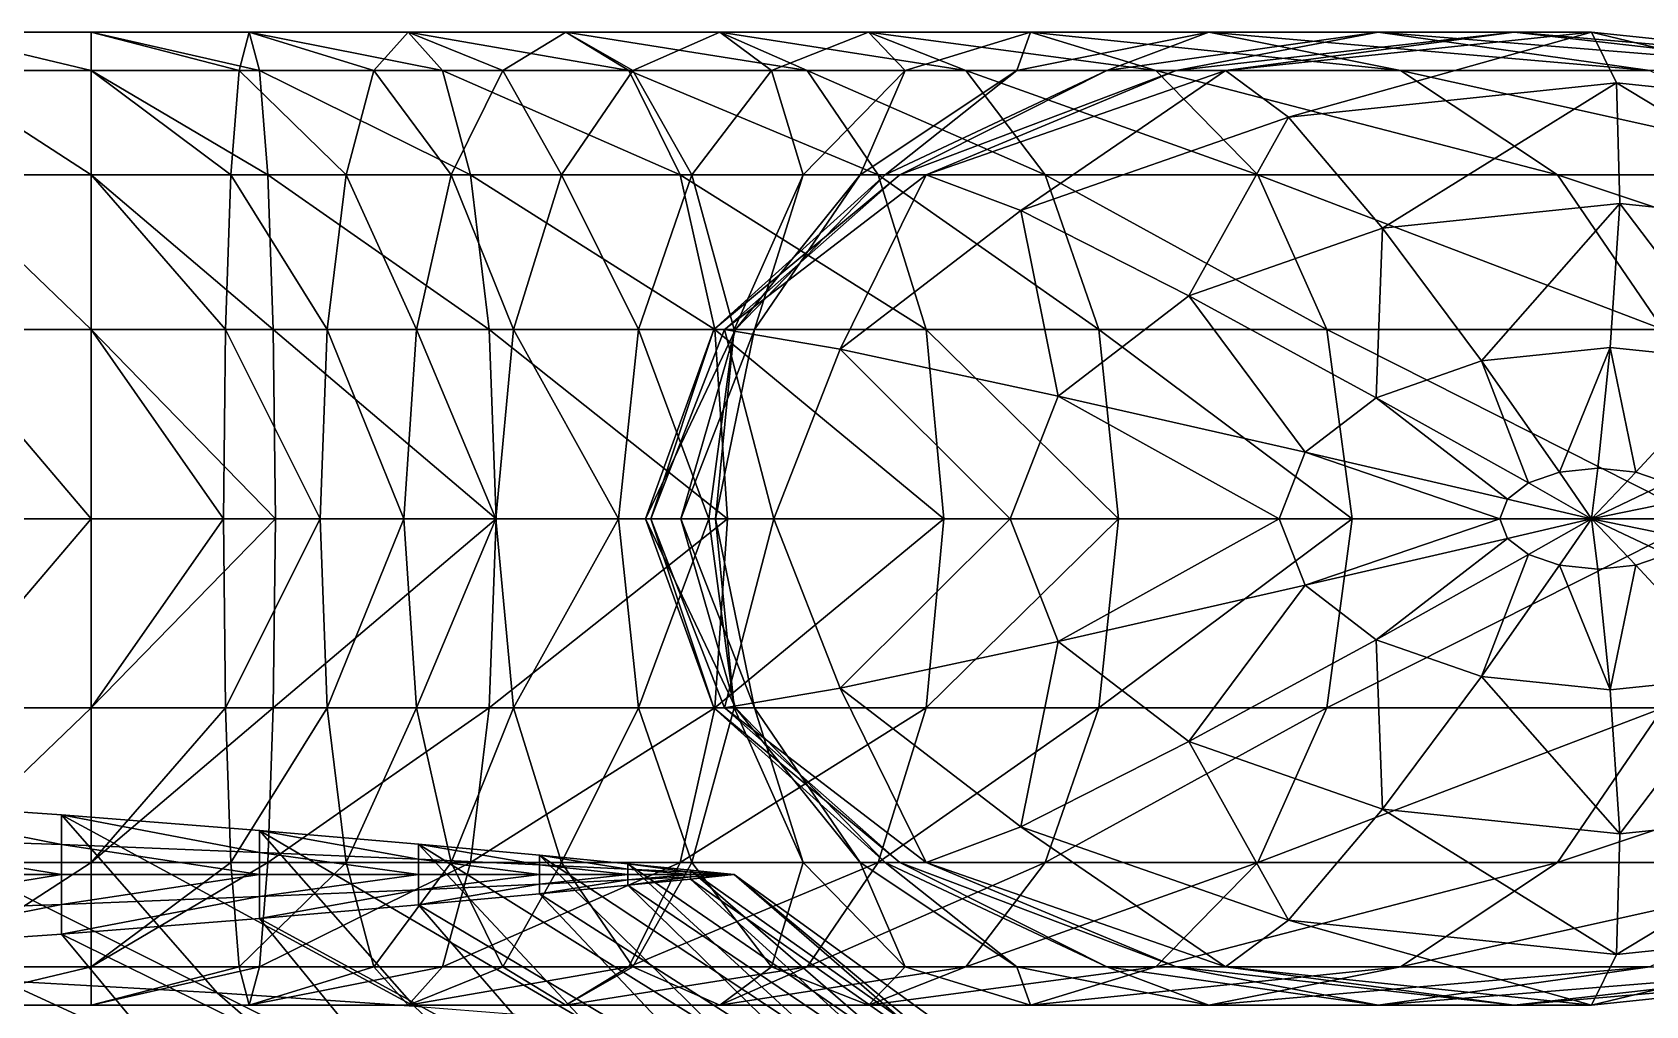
# Model space of a CAD drawing. Extents: x 0 to 32.6, y -11.9 to 11.9.
# Drawn here: x 28.235 to 31.055, y -4.251 to -2.55 of the extents above; entities that cross this region are included whole.
import ezdxf

# ---------------------------------------------------------------- set-up
doc = ezdxf.new("R2010")
doc.units = 0

msp = doc.modelspace()

# ---------------------------------------------------------------- linework, layer by layer
for points in [[(28.0564, -2.6168, -1.9864), (28.0564, -2.55, -1.5), (28.338, -2.6168, -1.9864)], [(28.338, -2.6168, -1.9864), (28.0564, -2.55, -1.5), (28.338, -2.55, -1.5)], [(28.0564, -2.55, -1.5), (28.338, -2.6168, -1.0136), (28.338, -2.55, -1.5)], [(28.0564, -2.55, -1.5), (28.0564, -2.6168, -1.0136), (28.338, -2.6168, -1.0136)], [(28.338, -2.6168, -1.9864), (28.338, -2.55, -1.5), (28.6321, -2.6168, -1.9776)], [(28.6321, -2.6168, -1.9776), (28.338, -2.55, -1.5), (28.6144, -2.55, -1.4945)], [(28.338, -2.55, -1.5), (28.5968, -2.6168, -1.0113), (28.6144, -2.55, -1.4945)], [(28.338, -2.55, -1.5), (28.338, -2.6168, -1.0136), (28.5968, -2.6168, -1.0113)], [(28.6144, -2.55, -1.4945), (28.5968, -2.6168, -1.0113), (28.8323, -2.6168, -0.9999)], [(28.6321, -2.6168, -1.9776), (28.6144, -2.55, -1.4945), (28.9519, -2.6168, -1.951)], [(28.9519, -2.6168, -1.951), (28.6144, -2.55, -1.4945), (28.8921, -2.55, -1.4755)], [(28.6144, -2.55, -1.4945), (28.8323, -2.6168, -0.9999), (28.8921, -2.55, -1.4755)], [(28.8921, -2.55, -1.4755), (28.8323, -2.6168, -0.9999), (29.0572, -2.6168, -0.9728)], [(28.9519, -2.6168, -1.951), (28.8921, -2.55, -1.4755), (29.2775, -2.6168, -1.9058)], [(29.2775, -2.6168, -1.9058), (28.8921, -2.55, -1.4755), (29.1674, -2.55, -1.4393)], [(28.8921, -2.55, -1.4755), (29.0572, -2.6168, -0.9728), (29.1674, -2.55, -1.4393)], [(29.1674, -2.55, -1.4393), (29.0572, -2.6168, -0.9728), (29.2845, -2.6168, -0.9235)], [(29.2775, -2.6168, -1.9058), (29.1674, -2.55, -1.4393), (29.5891, -2.6168, -1.8413)], [(29.5891, -2.6168, -1.8413), (29.1674, -2.55, -1.4393), (29.4368, -2.55, -1.3824)], [(29.1674, -2.55, -1.4393), (29.2845, -2.6168, -0.9235), (29.4368, -2.55, -1.3824)], [(29.4368, -2.55, -1.3824), (29.2845, -2.6168, -0.9235), (29.5268, -2.6168, -0.8454)], [(29.5891, -2.6168, -1.8413), (29.4368, -2.55, -1.3824), (29.8667, -2.6168, -1.7568)], [(29.8667, -2.6168, -1.7568), (29.4368, -2.55, -1.3824), (29.6967, -2.55, -1.3011)], [(29.4368, -2.55, -1.3824), (29.5268, -2.6168, -0.8454), (29.6967, -2.55, -1.3011)], [(29.6967, -2.55, -1.3011), (29.5268, -2.6168, -0.8454), (29.7609, -2.6168, -0.8773)], [(29.8667, -2.6168, -1.7568), (29.6967, -2.55, -1.3011), (30.1985, -2.6168, -1.7289)], [(30.1985, -2.6168, -1.7289), (29.6967, -2.55, -1.3011), (29.9797, -2.55, -1.3031)], [(29.6967, -2.55, -1.3011), (29.7609, -2.6168, -0.8773), (29.9797, -2.55, -1.3031)], [(29.9797, -2.55, -1.3031), (29.7609, -2.6168, -0.8773), (29.9559, -2.6168, -1.0743)], [(29.9797, -2.55, -1.3031), (29.9559, -2.6168, -1.0743), (30.2912, -2.55, -1.4288)], [(30.2912, -2.55, -1.4288), (29.9559, -2.6168, -1.0743), (30.1133, -2.6168, -1.3039)], [(30.1985, -2.6168, -1.7289), (29.9797, -2.55, -1.3031), (30.6266, -2.6168, -1.7832)], [(30.6266, -2.6168, -1.7832), (29.9797, -2.55, -1.3031), (30.2912, -2.55, -1.4288)], [(30.2912, -2.55, -1.4288), (30.1133, -2.6168, -1.3039), (30.5876, -2.55, -1.5733)], [(30.5876, -2.55, -1.5733), (30.1133, -2.6168, -1.3039), (30.2343, -2.6168, -1.4339)], [(30.5876, -2.55, -1.5733), (30.2343, -2.6168, -1.4339), (30.8252, -2.55, -1.632)], [(30.8252, -2.55, -1.632), (30.2343, -2.6168, -1.4339), (30.3203, -2.6168, -1.3318)], [(30.6266, -2.6168, -1.7832), (30.2912, -2.55, -1.4288), (31.062, -2.6168, -1.8427)], [(31.062, -2.6168, -1.8427), (30.2912, -2.55, -1.4288), (30.5876, -2.55, -1.5733)], [(30.8252, -2.55, -1.632), (30.3203, -2.6168, -1.3318), (30.96, -2.55, -1.5)], [(30.96, -2.55, -1.5), (30.3203, -2.6168, -1.3318), (30.4309, -2.6983, -1.1815)], [(30.96, -2.55, -1.5), (30.4309, -2.6983, -1.1815), (31.0041, -2.6384, -1.3322)], [(31.062, -2.6168, -1.8427), (30.5876, -2.55, -1.5733), (31.416, -2.6168, -1.83)], [(31.416, -2.6168, -1.83), (30.5876, -2.55, -1.5733), (30.8252, -2.55, -1.632)], [(31.416, -2.6168, -1.83), (30.8252, -2.55, -1.632), (31.5997, -2.6168, -1.6682)], [(31.5997, -2.6168, -1.6682), (30.8252, -2.55, -1.632), (30.96, -2.55, -1.5)], [(31.5997, -2.6168, -1.6682), (30.96, -2.55, -1.5), (31.5773, -2.6983, -1.4828)], [(31.5773, -2.6983, -1.4828), (30.96, -2.55, -1.5), (31.0041, -2.6384, -1.3322)], [(28.0564, -2.7991, -2.3837), (28.0564, -2.6168, -1.9864), (28.338, -2.7991, -2.3837)], [(28.338, -2.7991, -2.3837), (28.0564, -2.6168, -1.9864), (28.338, -2.6168, -1.9864)], [(28.0564, -2.6168, -1.0136), (28.338, -2.7991, -0.6163), (28.338, -2.6168, -1.0136)], [(28.0564, -2.6168, -1.0136), (28.0564, -2.7991, -0.6163), (28.338, -2.7991, -0.6163)], [(28.338, -2.7991, -2.3837), (28.338, -2.6168, -1.9864), (28.6465, -2.7991, -2.3724)], [(28.6465, -2.7991, -2.3724), (28.338, -2.6168, -1.9864), (28.6321, -2.6168, -1.9776)], [(28.338, -2.6168, -1.0136), (28.5823, -2.7991, -0.6166), (28.5968, -2.6168, -1.0113)], [(28.338, -2.6168, -1.0136), (28.338, -2.7991, -0.6163), (28.5823, -2.7991, -0.6166)], [(28.5968, -2.6168, -1.0113), (28.5823, -2.7991, -0.6166), (28.7834, -2.7991, -0.6114)], [(28.5968, -2.6168, -1.0113), (28.7834, -2.7991, -0.6114), (28.8323, -2.6168, -0.9999)], [(28.6465, -2.7991, -2.3724), (28.6321, -2.6168, -1.9776), (29.0008, -2.7991, -2.3396)], [(29.0008, -2.7991, -2.3396), (28.6321, -2.6168, -1.9776), (28.9519, -2.6168, -1.951)], [(28.8323, -2.6168, -0.9999), (28.7834, -2.7991, -0.6114), (28.9673, -2.7991, -0.5917)], [(28.8323, -2.6168, -0.9999), (28.9673, -2.7991, -0.5917), (29.0572, -2.6168, -0.9728)], [(29.0008, -2.7991, -2.3396), (28.9519, -2.6168, -1.951), (29.3675, -2.7991, -2.2869)], [(29.3675, -2.7991, -2.2869), (28.9519, -2.6168, -1.951), (29.2775, -2.6168, -1.9058)], [(29.0572, -2.6168, -0.9728), (28.9673, -2.7991, -0.5917), (29.1601, -2.7991, -0.5486)], [(29.0572, -2.6168, -0.9728), (29.1601, -2.7991, -0.5486), (29.2845, -2.6168, -0.9235)], [(29.2845, -2.6168, -0.9235), (29.1601, -2.7991, -0.5486), (29.3879, -2.7991, -0.4731)], [(29.3675, -2.7991, -2.2869), (29.2775, -2.6168, -1.9058), (29.7135, -2.7991, -2.2162)], [(29.7135, -2.7991, -2.2162), (29.2775, -2.6168, -1.9058), (29.5891, -2.6168, -1.8413)], [(29.2845, -2.6168, -0.9235), (29.3879, -2.7991, -0.4731), (29.5268, -2.6168, -0.8454)], [(29.5268, -2.6168, -0.8454), (29.3879, -2.7991, -0.4731), (29.5821, -2.7991, -0.5294)], [(29.5268, -2.6168, -0.8454), (29.5821, -2.7991, -0.5294), (29.7609, -2.6168, -0.8773)], [(29.7609, -2.6168, -0.8773), (29.5821, -2.7991, -0.5294), (29.682, -2.7991, -0.7847)], [(29.7135, -2.7991, -2.2162), (29.5891, -2.6168, -1.8413), (30.0056, -2.7991, -2.1291)], [(30.0056, -2.7991, -2.1291), (29.5891, -2.6168, -1.8413), (29.8667, -2.6168, -1.7568)], [(29.7609, -2.6168, -0.8773), (29.682, -2.7991, -0.7847), (29.9559, -2.6168, -1.0743)], [(29.9559, -2.6168, -1.0743), (29.682, -2.7991, -0.7847), (29.7257, -2.7991, -1.0839)], [(29.9559, -2.6168, -1.0743), (29.7257, -2.7991, -1.0839), (30.1133, -2.6168, -1.3039)], [(30.1133, -2.6168, -1.3039), (29.7257, -2.7991, -1.0839), (29.7516, -2.7991, -1.2721)], [(30.1133, -2.6168, -1.3039), (29.7516, -2.7991, -1.2721), (30.2343, -2.6168, -1.4339)], [(30.2343, -2.6168, -1.4339), (29.7516, -2.7991, -1.2721), (29.7976, -2.7991, -1.1945)], [(30.2343, -2.6168, -1.4339), (29.7976, -2.7991, -1.1945), (30.3203, -2.6168, -1.3318)], [(30.3203, -2.6168, -1.3318), (29.7976, -2.7991, -1.1945), (29.9626, -2.8616, -1.0584)], [(30.0056, -2.7991, -2.1291), (29.8667, -2.6168, -1.7568), (30.3773, -2.7991, -2.0767)], [(30.3773, -2.7991, -2.0767), (29.8667, -2.6168, -1.7568), (30.1985, -2.6168, -1.7289)], [(30.3203, -2.6168, -1.3318), (29.9626, -2.8616, -1.0584), (30.4309, -2.6983, -1.1815)], [(30.3773, -2.7991, -2.0767), (30.1985, -2.6168, -1.7289), (30.9005, -2.7991, -2.0728)], [(30.9005, -2.7991, -2.0728), (30.1985, -2.6168, -1.7289), (30.6266, -2.6168, -1.7832)], [(30.9005, -2.7991, -2.0728), (30.6266, -2.6168, -1.7832), (31.4496, -2.7991, -2.0627)], [(31.4496, -2.7991, -2.0627), (30.6266, -2.6168, -1.7832), (31.062, -2.6168, -1.8427)], [(31.0041, -2.6384, -1.3322), (30.4309, -2.6983, -1.1815), (30.5951, -2.8925, -1.2022)], [(31.0041, -2.6384, -1.3322), (30.5951, -2.8925, -1.2022), (31.0096, -2.8492, -1.3112)], [(31.5773, -2.6983, -1.4828), (31.0041, -2.6384, -1.3322), (31.4242, -2.8925, -1.4202)], [(31.4242, -2.8925, -1.4202), (31.0041, -2.6384, -1.3322), (31.0096, -2.8492, -1.3112)], [(30.4309, -2.6983, -1.1815), (29.9626, -2.8616, -1.0584), (30.2564, -3.0106, -1.1132)], [(30.4309, -2.6983, -1.1815), (30.2564, -3.0106, -1.1132), (30.5951, -2.8925, -1.2022)], [(28.0564, -3.0693, -2.6517), (28.0564, -2.7991, -2.3837), (28.338, -3.0693, -2.6517)], [(28.338, -3.0693, -2.6517), (28.0564, -2.7991, -2.3837), (28.338, -2.7991, -2.3837)], [(28.0564, -2.7991, -0.6163), (28.338, -3.0693, -0.3483), (28.338, -2.7991, -0.6163)], [(28.0564, -2.7991, -0.6163), (28.0564, -3.0693, -0.3483), (28.338, -3.0693, -0.3483)], [(28.338, -3.0693, -2.6517), (28.338, -2.7991, -2.3837), (28.6563, -3.0693, -2.6386)], [(28.6563, -3.0693, -2.6386), (28.338, -2.7991, -2.3837), (28.6465, -2.7991, -2.3724)], [(28.338, -2.7991, -0.6163), (28.5726, -3.0693, -0.3503), (28.5823, -2.7991, -0.6166)], [(28.338, -2.7991, -0.6163), (28.338, -3.0693, -0.3483), (28.5726, -3.0693, -0.3503)], [(28.5823, -2.7991, -0.6166), (28.5726, -3.0693, -0.3503), (28.7504, -3.0693, -0.3493)], [(28.5823, -2.7991, -0.6166), (28.7504, -3.0693, -0.3493), (28.7834, -2.7991, -0.6114)], [(28.6563, -3.0693, -2.6386), (28.6465, -2.7991, -2.3724), (29.0338, -3.0693, -2.6016)], [(29.0338, -3.0693, -2.6016), (28.6465, -2.7991, -2.3724), (29.0008, -2.7991, -2.3396)], [(28.7834, -2.7991, -0.6114), (28.7504, -3.0693, -0.3493), (28.9066, -3.0693, -0.3347)], [(28.7834, -2.7991, -0.6114), (28.9066, -3.0693, -0.3347), (28.9673, -2.7991, -0.5917)], [(28.9673, -2.7991, -0.5917), (28.9066, -3.0693, -0.3347), (29.0762, -3.0693, -0.2958)], [(28.9673, -2.7991, -0.5917), (29.0762, -3.0693, -0.2958), (29.1601, -2.7991, -0.5486)], [(29.0338, -3.0693, -2.6016), (29.0008, -2.7991, -2.3396), (29.4282, -3.0693, -2.544)], [(29.4282, -3.0693, -2.544), (29.0008, -2.7991, -2.3396), (29.3675, -2.7991, -2.2869)], [(29.1601, -2.7991, -0.5486), (29.0762, -3.0693, -0.2958), (29.2943, -3.0693, -0.222)], [(29.1601, -2.7991, -0.5486), (29.2943, -3.0693, -0.222), (29.3879, -2.7991, -0.4731)], [(29.3879, -2.7991, -0.4731), (29.2943, -3.0693, -0.222), (29.4615, -3.0693, -0.2948)], [(29.4282, -3.0693, -2.544), (29.3675, -2.7991, -2.2869), (29.7974, -3.0693, -2.4691)], [(29.7974, -3.0693, -2.4691), (29.3675, -2.7991, -2.2869), (29.7135, -2.7991, -2.2162)], [(29.3879, -2.7991, -0.4731), (29.4615, -3.0693, -0.2948), (29.5821, -2.7991, -0.5294)], [(29.7257, -2.7991, -1.0839), (29.426, -3.0693, -1.163), (29.7516, -2.7991, -1.2721)], [(29.7257, -2.7991, -1.0839), (29.4643, -3.0693, -0.9354), (29.426, -3.0693, -1.163)], [(29.7516, -2.7991, -1.2721), (29.426, -3.0693, -1.163), (29.4451, -3.0693, -1.1018)], [(29.7516, -2.7991, -1.2721), (29.4451, -3.0693, -1.1018), (29.7976, -2.7991, -1.1945)], [(29.7976, -2.7991, -1.1945), (29.4451, -3.0693, -1.1018), (29.6468, -3.1037, -0.9754)], [(29.5821, -2.7991, -0.5294), (29.4615, -3.0693, -0.2948), (29.4972, -3.0693, -0.5893)], [(29.682, -2.7991, -0.7847), (29.4643, -3.0693, -0.9354), (29.7257, -2.7991, -1.0839)], [(29.682, -2.7991, -0.7847), (29.4972, -3.0693, -0.5893), (29.4643, -3.0693, -0.9354)], [(29.5821, -2.7991, -0.5294), (29.4972, -3.0693, -0.5893), (29.682, -2.7991, -0.7847)], [(29.7976, -2.7991, -1.1945), (29.6468, -3.1037, -0.9754), (29.9626, -2.8616, -1.0584)], [(29.7974, -3.0693, -2.4691), (29.7135, -2.7991, -2.2162), (30.0992, -3.0693, -2.3802)], [(30.0992, -3.0693, -2.3802), (29.7135, -2.7991, -2.2162), (30.0056, -2.7991, -2.1291)], [(30.0992, -3.0693, -2.3802), (30.0056, -2.7991, -2.1291), (30.4978, -3.0693, -2.3114)], [(30.4978, -3.0693, -2.3114), (30.0056, -2.7991, -2.1291), (30.3773, -2.7991, -2.0767)], [(30.4978, -3.0693, -2.3114), (30.3773, -2.7991, -2.0767), (31.0853, -3.0693, -2.2682)], [(31.0853, -3.0693, -2.2682), (30.3773, -2.7991, -2.0767), (30.9005, -2.7991, -2.0728)], [(31.0853, -3.0693, -2.2682), (30.9005, -2.7991, -2.0728), (31.7109, -3.0693, -2.2112)], [(31.7109, -3.0693, -2.2112), (30.9005, -2.7991, -2.0728), (31.4496, -2.7991, -2.0627)], [(29.9626, -2.8616, -1.0584), (29.6468, -3.1037, -0.9754), (30.028, -3.1857, -1.0532)], [(29.9626, -2.8616, -1.0584), (30.028, -3.1857, -1.0532), (30.2564, -3.0106, -1.1132)], [(31.0096, -2.8492, -1.3112), (30.5951, -2.8925, -1.2022), (30.7679, -3.1243, -1.3149)], [(31.0096, -2.8492, -1.3112), (30.7679, -3.1243, -1.3149), (30.9931, -3.1008, -1.3741)], [(31.2183, -3.1243, -1.4333), (31.0096, -2.8492, -1.3112), (30.9931, -3.1008, -1.3741)], [(31.4242, -2.8925, -1.4202), (31.0096, -2.8492, -1.3112), (31.2183, -3.1243, -1.4333)], [(30.5951, -2.8925, -1.2022), (30.2564, -3.0106, -1.1132), (30.5839, -3.1885, -1.2666)], [(30.5951, -2.8925, -1.2022), (30.5839, -3.1885, -1.2666), (30.7679, -3.1243, -1.3149)], [(30.2564, -3.0106, -1.1132), (30.028, -3.1857, -1.0532), (30.4599, -3.2836, -1.234)], [(30.2564, -3.0106, -1.1132), (30.4599, -3.2836, -1.234), (30.5839, -3.1885, -1.2666)], [(28.0564, -3.4, -2.75), (28.0564, -3.0693, -2.6517), (28.338, -3.4, -2.75)], [(28.338, -3.4, -2.75), (28.0564, -3.0693, -2.6517), (28.338, -3.0693, -2.6517)], [(28.0564, -3.0693, -0.3483), (28.338, -3.4, -0.25), (28.338, -3.0693, -0.3483)], [(28.0564, -3.0693, -0.3483), (28.0564, -3.4, -0.25), (28.338, -3.4, -0.25)], [(28.338, -3.4, -2.75), (28.338, -3.0693, -2.6517), (28.6599, -3.4, -2.7363)], [(28.6599, -3.4, -2.7363), (28.338, -3.0693, -2.6517), (28.6563, -3.0693, -2.6386)], [(28.338, -3.0693, -0.3483), (28.569, -3.4, -0.2527), (28.5726, -3.0693, -0.3503)], [(28.338, -3.0693, -0.3483), (28.338, -3.4, -0.25), (28.569, -3.4, -0.2527)], [(28.5726, -3.0693, -0.3503), (28.569, -3.4, -0.2527), (28.7383, -3.4, -0.2532)], [(28.5726, -3.0693, -0.3503), (28.7383, -3.4, -0.2532), (28.7504, -3.0693, -0.3493)], [(28.6599, -3.4, -2.7363), (28.6563, -3.0693, -2.6386), (29.0458, -3.4, -2.6977)], [(29.0458, -3.4, -2.6977), (28.6563, -3.0693, -2.6386), (29.0338, -3.0693, -2.6016)], [(28.7504, -3.0693, -0.3493), (28.7383, -3.4, -0.2532), (28.8843, -3.4, -0.2404)], [(28.7504, -3.0693, -0.3493), (28.8843, -3.4, -0.2404), (28.9066, -3.0693, -0.3347)], [(28.9066, -3.0693, -0.3347), (28.8843, -3.4, -0.2404), (29.0454, -3.4, -0.203)], [(28.9066, -3.0693, -0.3347), (29.0454, -3.4, -0.203), (29.0762, -3.0693, -0.2958)], [(29.0458, -3.4, -2.6977), (29.0338, -3.0693, -2.6016), (29.4504, -3.4, -2.6383)], [(29.4504, -3.4, -2.6383), (29.0338, -3.0693, -2.6016), (29.4282, -3.0693, -2.544)], [(29.0762, -3.0693, -0.2958), (29.0454, -3.4, -0.203), (29.2599, -3.4, -0.1299)], [(29.0762, -3.0693, -0.2958), (29.2599, -3.4, -0.1299), (29.2943, -3.0693, -0.222)], [(29.2943, -3.0693, -0.222), (29.2599, -3.4, -0.1299), (29.4173, -3.4, -0.2088)], [(29.2943, -3.0693, -0.222), (29.4173, -3.4, -0.2088), (29.4615, -3.0693, -0.2948)], [(29.4643, -3.0693, -0.9354), (29.3066, -3.4, -1.123), (29.426, -3.0693, -1.163)], [(29.4643, -3.0693, -0.9354), (29.3685, -3.4, -0.881), (29.3066, -3.4, -1.123)], [(29.426, -3.0693, -1.163), (29.3066, -3.4, -1.123), (29.3159, -3.4, -1.0678)], [(29.426, -3.0693, -1.163), (29.3159, -3.4, -1.0678), (29.4451, -3.0693, -1.1018)], [(29.4451, -3.0693, -1.1018), (29.3159, -3.4, -1.0678), (29.531, -3.4, -0.9449)], [(29.4972, -3.0693, -0.5893), (29.3685, -3.4, -0.881), (29.4643, -3.0693, -0.9354)], [(29.4972, -3.0693, -0.5893), (29.4294, -3.4, -0.5177), (29.3685, -3.4, -0.881)], [(29.4615, -3.0693, -0.2948), (29.4173, -3.4, -0.2088), (29.4294, -3.4, -0.5177)], [(29.4504, -3.4, -2.6383), (29.4282, -3.0693, -2.544), (29.8282, -3.4, -2.5618)], [(29.8282, -3.4, -2.5618), (29.4282, -3.0693, -2.544), (29.7974, -3.0693, -2.4691)], [(29.4615, -3.0693, -0.2948), (29.4294, -3.4, -0.5177), (29.4972, -3.0693, -0.5893)], [(29.4451, -3.0693, -1.1018), (29.531, -3.4, -0.9449), (29.6468, -3.1037, -0.9754)], [(29.8282, -3.4, -2.5618), (29.7974, -3.0693, -2.4691), (30.1336, -3.4, -2.4723)], [(30.1336, -3.4, -2.4723), (29.7974, -3.0693, -2.4691), (30.0992, -3.0693, -2.3802)], [(30.1336, -3.4, -2.4723), (30.0992, -3.0693, -2.3802), (30.5421, -3.4, -2.3974)], [(30.5421, -3.4, -2.3974), (30.0992, -3.0693, -2.3802), (30.4978, -3.0693, -2.3114)], [(30.5421, -3.4, -2.3974), (30.4978, -3.0693, -2.3114), (31.153, -3.4, -2.3398)], [(31.153, -3.4, -2.3398), (30.4978, -3.0693, -2.3114), (31.0853, -3.0693, -2.2682)], [(30.9931, -3.1008, -1.3741), (30.7679, -3.1243, -1.3149), (30.9045, -3.3186, -1.4406)], [(30.9931, -3.1008, -1.3741), (30.9045, -3.3186, -1.4406), (30.971, -3.3116, -1.458)], [(31.0376, -3.3186, -1.4755), (30.9931, -3.1008, -1.3741), (30.971, -3.3116, -1.458)], [(31.2183, -3.1243, -1.4333), (30.9931, -3.1008, -1.3741), (31.0376, -3.3186, -1.4755)], [(29.6468, -3.1037, -0.9754), (29.531, -3.4, -0.9449), (29.9442, -3.4, -1.0311)], [(29.6468, -3.1037, -0.9754), (29.9442, -3.4, -1.0311), (30.028, -3.1857, -1.0532)], [(30.7679, -3.1243, -1.3149), (30.5839, -3.1885, -1.2666), (30.8501, -3.3375, -1.4263)], [(30.7679, -3.1243, -1.3149), (30.8501, -3.3375, -1.4263), (30.9045, -3.3186, -1.4406)], [(31.0919, -3.3375, -1.4898), (31.2183, -3.1243, -1.4333), (31.0376, -3.3186, -1.4755)], [(30.028, -3.1857, -1.0532), (29.9442, -3.4, -1.0311), (30.4143, -3.4, -1.222)], [(30.028, -3.1857, -1.0532), (30.4143, -3.4, -1.222), (30.4599, -3.2836, -1.234)], [(30.5839, -3.1885, -1.2666), (30.4599, -3.2836, -1.234), (30.8135, -3.3656, -1.4166)], [(30.5839, -3.1885, -1.2666), (30.8135, -3.3656, -1.4166), (30.8501, -3.3375, -1.4263)], [(30.4599, -3.2836, -1.234), (30.4143, -3.4, -1.222), (30.8, -3.4, -1.4131)], [(30.4599, -3.2836, -1.234), (30.8, -3.4, -1.4131), (30.8135, -3.3656, -1.4166)], [(30.9045, -3.3186, -1.4406), (30.8501, -3.3375, -1.4263), (30.96, -3.4, -1.5)], [(30.971, -3.3116, -1.458), (30.9045, -3.3186, -1.4406), (30.96, -3.4, -1.5)], [(31.0376, -3.3186, -1.4755), (30.971, -3.3116, -1.458), (30.96, -3.4, -1.5)], [(31.0919, -3.3375, -1.4898), (31.0376, -3.3186, -1.4755), (30.96, -3.4, -1.5)], [(30.8501, -3.3375, -1.4263), (30.8135, -3.3656, -1.4166), (30.96, -3.4, -1.5)], [(31.1286, -3.3656, -1.4995), (31.0919, -3.3375, -1.4898), (30.96, -3.4, -1.5)], [(30.8135, -3.3656, -1.4166), (30.8, -3.4, -1.4131), (30.96, -3.4, -1.5)], [(31.142, -3.4, -1.503), (31.1286, -3.3656, -1.4995), (30.96, -3.4, -1.5)], [(28.0564, -3.7307, -2.6517), (28.338, -3.4, -2.75), (28.338, -3.7307, -2.6517)], [(28.0564, -3.7307, -2.6517), (28.0564, -3.4, -2.75), (28.338, -3.4, -2.75)], [(28.0564, -3.4, -0.25), (28.0564, -3.7307, -0.3483), (28.338, -3.4, -0.25)], [(28.338, -3.4, -0.25), (28.0564, -3.7307, -0.3483), (28.338, -3.7307, -0.3483)], [(28.338, -3.7307, -2.6517), (28.6599, -3.4, -2.7363), (28.6563, -3.7307, -2.6386)], [(28.338, -3.7307, -2.6517), (28.338, -3.4, -2.75), (28.6599, -3.4, -2.7363)], [(28.338, -3.4, -0.25), (28.338, -3.7307, -0.3483), (28.569, -3.4, -0.2527)], [(28.569, -3.4, -0.2527), (28.338, -3.7307, -0.3483), (28.5726, -3.7307, -0.3503)], [(28.569, -3.4, -0.2527), (28.5726, -3.7307, -0.3503), (28.7383, -3.4, -0.2532)], [(28.7383, -3.4, -0.2532), (28.5726, -3.7307, -0.3503), (28.7504, -3.7307, -0.3493)], [(28.6563, -3.7307, -2.6386), (29.0458, -3.4, -2.6977), (29.0338, -3.7307, -2.6016)], [(28.6563, -3.7307, -2.6386), (28.6599, -3.4, -2.7363), (29.0458, -3.4, -2.6977)], [(28.7383, -3.4, -0.2532), (28.7504, -3.7307, -0.3493), (28.8843, -3.4, -0.2404)], [(28.8843, -3.4, -0.2404), (28.7504, -3.7307, -0.3493), (28.9066, -3.7307, -0.3347)], [(28.8843, -3.4, -0.2404), (28.9066, -3.7307, -0.3347), (29.0454, -3.4, -0.203)], [(29.0454, -3.4, -0.203), (28.9066, -3.7307, -0.3347), (29.0762, -3.7307, -0.2958)], [(29.0338, -3.7307, -2.6016), (29.4504, -3.4, -2.6383), (29.4282, -3.7307, -2.544)], [(29.0338, -3.7307, -2.6016), (29.0458, -3.4, -2.6977), (29.4504, -3.4, -2.6383)], [(29.0454, -3.4, -0.203), (29.0762, -3.7307, -0.2958), (29.2599, -3.4, -0.1299)], [(29.2599, -3.4, -0.1299), (29.0762, -3.7307, -0.2958), (29.2943, -3.7307, -0.222)], [(29.2599, -3.4, -0.1299), (29.2943, -3.7307, -0.222), (29.4173, -3.4, -0.2088)], [(29.4173, -3.4, -0.2088), (29.2943, -3.7307, -0.222), (29.4615, -3.7307, -0.2948)], [(29.3685, -3.4, -0.881), (29.4643, -3.7307, -0.9354), (29.3066, -3.4, -1.123)], [(29.3066, -3.4, -1.123), (29.4643, -3.7307, -0.9354), (29.426, -3.7307, -1.163)], [(29.3066, -3.4, -1.123), (29.426, -3.7307, -1.163), (29.3159, -3.4, -1.0678)], [(29.3159, -3.4, -1.0678), (29.426, -3.7307, -1.163), (29.4451, -3.7307, -1.1018)], [(29.3159, -3.4, -1.0678), (29.4451, -3.7307, -1.1018), (29.531, -3.4, -0.9449)], [(29.4294, -3.4, -0.5177), (29.4972, -3.7307, -0.5893), (29.3685, -3.4, -0.881)], [(29.3685, -3.4, -0.881), (29.4972, -3.7307, -0.5893), (29.4643, -3.7307, -0.9354)], [(29.4173, -3.4, -0.2088), (29.4615, -3.7307, -0.2948), (29.4294, -3.4, -0.5177)], [(29.4282, -3.7307, -2.544), (29.8282, -3.4, -2.5618), (29.7974, -3.7307, -2.4691)], [(29.4282, -3.7307, -2.544), (29.4504, -3.4, -2.6383), (29.8282, -3.4, -2.5618)], [(29.4294, -3.4, -0.5177), (29.4615, -3.7307, -0.2948), (29.4972, -3.7307, -0.5893)], [(29.531, -3.4, -0.9449), (29.4451, -3.7307, -1.1018), (29.6468, -3.6963, -0.9754)], [(29.531, -3.4, -0.9449), (29.6468, -3.6963, -0.9754), (29.9442, -3.4, -1.0311)], [(29.9442, -3.4, -1.0311), (29.6468, -3.6963, -0.9754), (30.028, -3.6143, -1.0532)], [(29.7974, -3.7307, -2.4691), (30.1336, -3.4, -2.4723), (30.0992, -3.7307, -2.3802)], [(29.7974, -3.7307, -2.4691), (29.8282, -3.4, -2.5618), (30.1336, -3.4, -2.4723)], [(29.9442, -3.4, -1.0311), (30.028, -3.6143, -1.0532), (30.4143, -3.4, -1.222)], [(30.4143, -3.4, -1.222), (30.028, -3.6143, -1.0532), (30.4599, -3.5164, -1.234)], [(30.0992, -3.7307, -2.3802), (30.5421, -3.4, -2.3974), (30.4978, -3.7307, -2.3114)], [(30.0992, -3.7307, -2.3802), (30.1336, -3.4, -2.4723), (30.5421, -3.4, -2.3974)], [(30.4143, -3.4, -1.222), (30.4599, -3.5164, -1.234), (30.8, -3.4, -1.4131)], [(30.8, -3.4, -1.4131), (30.4599, -3.5164, -1.234), (30.8135, -3.4344, -1.4166)], [(30.4978, -3.7307, -2.3114), (31.153, -3.4, -2.3398), (31.0853, -3.7307, -2.2682)], [(30.4978, -3.7307, -2.3114), (30.5421, -3.4, -2.3974), (31.153, -3.4, -2.3398)], [(30.8, -3.4, -1.4131), (30.8135, -3.4344, -1.4166), (30.96, -3.4, -1.5)], [(30.8135, -3.4344, -1.4166), (30.8501, -3.4625, -1.4263), (30.96, -3.4, -1.5)], [(30.8501, -3.4625, -1.4263), (30.9045, -3.4814, -1.4406), (30.96, -3.4, -1.5)], [(30.9045, -3.4814, -1.4406), (30.971, -3.4884, -1.458), (30.96, -3.4, -1.5)], [(30.971, -3.4884, -1.458), (31.0376, -3.4814, -1.4755), (30.96, -3.4, -1.5)], [(31.0376, -3.4814, -1.4755), (31.0919, -3.4625, -1.4898), (30.96, -3.4, -1.5)], [(31.0919, -3.4625, -1.4898), (31.1286, -3.4344, -1.4995), (30.96, -3.4, -1.5)], [(31.1286, -3.4344, -1.4995), (31.142, -3.4, -1.503), (30.96, -3.4, -1.5)], [(30.4599, -3.5164, -1.234), (30.5839, -3.6115, -1.2666), (30.8135, -3.4344, -1.4166)], [(30.8135, -3.4344, -1.4166), (30.5839, -3.6115, -1.2666), (30.8501, -3.4625, -1.4263)], [(30.5839, -3.6115, -1.2666), (30.7679, -3.6757, -1.3149), (30.8501, -3.4625, -1.4263)], [(30.8501, -3.4625, -1.4263), (30.7679, -3.6757, -1.3149), (30.9045, -3.4814, -1.4406)], [(31.2183, -3.6757, -1.4333), (31.0919, -3.4625, -1.4898), (31.0376, -3.4814, -1.4755)], [(30.7679, -3.6757, -1.3149), (30.9931, -3.6992, -1.3741), (30.9045, -3.4814, -1.4406)], [(30.9045, -3.4814, -1.4406), (30.9931, -3.6992, -1.3741), (30.971, -3.4884, -1.458)], [(30.9931, -3.6992, -1.3741), (31.0376, -3.4814, -1.4755), (30.971, -3.4884, -1.458)], [(30.9931, -3.6992, -1.3741), (31.2183, -3.6757, -1.4333), (31.0376, -3.4814, -1.4755)], [(30.028, -3.6143, -1.0532), (30.2564, -3.7894, -1.1132), (30.4599, -3.5164, -1.234)], [(30.4599, -3.5164, -1.234), (30.2564, -3.7894, -1.1132), (30.5839, -3.6115, -1.2666)], [(29.6468, -3.6963, -0.9754), (29.9626, -3.9384, -1.0584), (30.028, -3.6143, -1.0532)], [(30.028, -3.6143, -1.0532), (29.9626, -3.9384, -1.0584), (30.2564, -3.7894, -1.1132)], [(30.2564, -3.7894, -1.1132), (30.5951, -3.9075, -1.2022), (30.5839, -3.6115, -1.2666)], [(30.5839, -3.6115, -1.2666), (30.5951, -3.9075, -1.2022), (30.7679, -3.6757, -1.3149)], [(30.5951, -3.9075, -1.2022), (31.0096, -3.9508, -1.3112), (30.7679, -3.6757, -1.3149)], [(30.7679, -3.6757, -1.3149), (31.0096, -3.9508, -1.3112), (30.9931, -3.6992, -1.3741)], [(31.0096, -3.9508, -1.3112), (31.2183, -3.6757, -1.4333), (30.9931, -3.6992, -1.3741)], [(31.0096, -3.9508, -1.3112), (31.4242, -3.9075, -1.4202), (31.2183, -3.6757, -1.4333)], [(29.4451, -3.7307, -1.1018), (29.7976, -4.0009, -1.1945), (29.6468, -3.6963, -0.9754)], [(29.6468, -3.6963, -0.9754), (29.7976, -4.0009, -1.1945), (29.9626, -3.9384, -1.0584)], [(28.0564, -4.0009, -2.3837), (28.338, -3.7307, -2.6517), (28.338, -4.0009, -2.3837)], [(28.0564, -4.0009, -2.3837), (28.0564, -3.7307, -2.6517), (28.338, -3.7307, -2.6517)], [(28.0564, -3.7307, -0.3483), (28.0564, -4.0009, -0.6163), (28.338, -3.7307, -0.3483)], [(28.338, -3.7307, -0.3483), (28.0564, -4.0009, -0.6163), (28.338, -4.0009, -0.6163)], [(28.338, -4.0009, -2.3837), (28.6563, -3.7307, -2.6386), (28.6465, -4.0009, -2.3724)], [(28.338, -4.0009, -2.3837), (28.338, -3.7307, -2.6517), (28.6563, -3.7307, -2.6386)], [(28.338, -3.7307, -0.3483), (28.338, -4.0009, -0.6163), (28.5726, -3.7307, -0.3503)], [(28.5726, -3.7307, -0.3503), (28.338, -4.0009, -0.6163), (28.5823, -4.0009, -0.6166)], [(28.5726, -3.7307, -0.3503), (28.5823, -4.0009, -0.6166), (28.7504, -3.7307, -0.3493)], [(28.7504, -3.7307, -0.3493), (28.5823, -4.0009, -0.6166), (28.7834, -4.0009, -0.6114)], [(28.6465, -4.0009, -2.3724), (29.0338, -3.7307, -2.6016), (29.0008, -4.0009, -2.3396)], [(28.6465, -4.0009, -2.3724), (28.6563, -3.7307, -2.6386), (29.0338, -3.7307, -2.6016)], [(28.7504, -3.7307, -0.3493), (28.7834, -4.0009, -0.6114), (28.9066, -3.7307, -0.3347)], [(28.9066, -3.7307, -0.3347), (28.7834, -4.0009, -0.6114), (28.9673, -4.0009, -0.5917)], [(28.9066, -3.7307, -0.3347), (28.9673, -4.0009, -0.5917), (29.0762, -3.7307, -0.2958)], [(29.0762, -3.7307, -0.2958), (28.9673, -4.0009, -0.5917), (29.1601, -4.0009, -0.5486)], [(29.0008, -4.0009, -2.3396), (29.4282, -3.7307, -2.544), (29.3675, -4.0009, -2.2869)], [(29.0008, -4.0009, -2.3396), (29.0338, -3.7307, -2.6016), (29.4282, -3.7307, -2.544)], [(29.0762, -3.7307, -0.2958), (29.1601, -4.0009, -0.5486), (29.2943, -3.7307, -0.222)], [(29.2943, -3.7307, -0.222), (29.1601, -4.0009, -0.5486), (29.3879, -4.0009, -0.4731)], [(29.2943, -3.7307, -0.222), (29.3879, -4.0009, -0.4731), (29.4615, -3.7307, -0.2948)], [(29.3675, -4.0009, -2.2869), (29.7974, -3.7307, -2.4691), (29.7135, -4.0009, -2.2162)], [(29.3675, -4.0009, -2.2869), (29.4282, -3.7307, -2.544), (29.7974, -3.7307, -2.4691)], [(29.4615, -3.7307, -0.2948), (29.3879, -4.0009, -0.4731), (29.5821, -4.0009, -0.5294)], [(29.4643, -3.7307, -0.9354), (29.7257, -4.0009, -1.0839), (29.426, -3.7307, -1.163)], [(29.426, -3.7307, -1.163), (29.7257, -4.0009, -1.0839), (29.7516, -4.0009, -1.2721)], [(29.426, -3.7307, -1.163), (29.7516, -4.0009, -1.2721), (29.4451, -3.7307, -1.1018)], [(29.4451, -3.7307, -1.1018), (29.7516, -4.0009, -1.2721), (29.7976, -4.0009, -1.1945)], [(29.4615, -3.7307, -0.2948), (29.5821, -4.0009, -0.5294), (29.4972, -3.7307, -0.5893)], [(29.4972, -3.7307, -0.5893), (29.682, -4.0009, -0.7847), (29.4643, -3.7307, -0.9354)], [(29.4643, -3.7307, -0.9354), (29.682, -4.0009, -0.7847), (29.7257, -4.0009, -1.0839)], [(29.4972, -3.7307, -0.5893), (29.5821, -4.0009, -0.5294), (29.682, -4.0009, -0.7847)], [(29.7135, -4.0009, -2.2162), (30.0992, -3.7307, -2.3802), (30.0056, -4.0009, -2.1291)], [(29.7135, -4.0009, -2.2162), (29.7974, -3.7307, -2.4691), (30.0992, -3.7307, -2.3802)], [(30.0056, -4.0009, -2.1291), (30.4978, -3.7307, -2.3114), (30.3773, -4.0009, -2.0767)], [(30.0056, -4.0009, -2.1291), (30.0992, -3.7307, -2.3802), (30.4978, -3.7307, -2.3114)], [(30.3773, -4.0009, -2.0767), (31.0853, -3.7307, -2.2682), (30.9005, -4.0009, -2.0728)], [(30.3773, -4.0009, -2.0767), (30.4978, -3.7307, -2.3114), (31.0853, -3.7307, -2.2682)], [(30.9005, -4.0009, -2.0728), (31.7109, -3.7307, -2.2112), (31.4496, -4.0009, -2.0627)], [(30.9005, -4.0009, -2.0728), (31.0853, -3.7307, -2.2682), (31.7109, -3.7307, -2.2112)], [(29.9626, -3.9384, -1.0584), (30.4309, -4.1017, -1.1815), (30.2564, -3.7894, -1.1132)], [(30.2564, -3.7894, -1.1132), (30.4309, -4.1017, -1.1815), (30.5951, -3.9075, -1.2022)], [(27.8807, -3.9556, -0.7258), (27.8807, -3.8895, -0.6908), (28.2859, -3.9695, -0.7332)], [(27.8807, -3.8895, -0.6908), (28.2859, -3.9173, -0.7056), (28.2859, -3.9695, -0.7332)], [(28.1842, -4.2077, -0.0882), (28.5581, -4.2283, -0.0991), (27.8807, -3.8895, -0.6908)], [(27.8807, -3.8895, -0.6908), (28.5581, -4.2283, -0.0991), (28.2859, -3.9173, -0.7056)], [(28.2859, -3.9695, -0.7332), (28.2859, -3.9173, -0.7056), (28.6323, -3.9832, -0.7404)], [(28.2859, -3.9173, -0.7056), (28.6323, -3.9446, -0.72), (28.6323, -3.9832, -0.7404)], [(28.5581, -4.2283, -0.0991), (28.9026, -4.252, -0.1117), (28.2859, -3.9173, -0.7056)], [(28.2859, -3.9173, -0.7056), (28.9026, -4.252, -0.1117), (28.6323, -3.9446, -0.72)], [(30.4309, -4.1017, -1.1815), (31.0041, -4.1616, -1.3322), (30.5951, -3.9075, -1.2022)], [(30.5951, -3.9075, -1.2022), (31.0041, -4.1616, -1.3322), (31.0096, -3.9508, -1.3112)], [(31.0041, -4.1616, -1.3322), (31.4242, -3.9075, -1.4202), (31.0096, -3.9508, -1.3112)], [(31.0041, -4.1616, -1.3322), (31.5773, -4.1017, -1.4828), (31.4242, -3.9075, -1.4202)], [(28.6323, -3.9832, -0.7404), (28.6323, -3.9446, -0.72), (28.91, -3.9952, -0.7468)], [(28.6323, -3.9446, -0.72), (28.91, -3.9686, -0.7327), (28.91, -3.9952, -0.7468)], [(28.9026, -4.252, -0.1117), (29.197, -4.2752, -0.124), (28.6323, -3.9446, -0.72)], [(28.6323, -3.9446, -0.72), (29.197, -4.2752, -0.124), (28.91, -3.9686, -0.7327)], [(29.7976, -4.0009, -1.1945), (30.3203, -4.1832, -1.3318), (29.9626, -3.9384, -1.0584)], [(29.9626, -3.9384, -1.0584), (30.3203, -4.1832, -1.3318), (30.4309, -4.1017, -1.1815)], [(27.8807, -4.0217, -0.7609), (27.8807, -3.9556, -0.7258), (28.2859, -4.0217, -0.7609)], [(27.8807, -3.9556, -0.7258), (28.2859, -3.9695, -0.7332), (28.2859, -4.0217, -0.7609)], [(28.2859, -4.0217, -0.7609), (28.2859, -3.9695, -0.7332), (28.6323, -4.0217, -0.7609)], [(28.2859, -3.9695, -0.7332), (28.6323, -3.9832, -0.7404), (28.6323, -4.0217, -0.7609)], [(28.91, -3.9952, -0.7468), (28.91, -3.9686, -0.7327), (29.1213, -4.0049, -0.7519)], [(28.91, -3.9686, -0.7327), (29.1213, -3.988, -0.743), (29.1213, -4.0049, -0.7519)], [(29.197, -4.2752, -0.124), (29.433, -4.2956, -0.1348), (28.91, -3.9686, -0.7327)], [(28.91, -3.9686, -0.7327), (29.433, -4.2956, -0.1348), (29.1213, -3.988, -0.743)], [(28.0564, -4.1832, -1.9864), (28.338, -4.0009, -2.3837), (28.338, -4.1832, -1.9864)], [(28.0564, -4.1832, -1.9864), (28.0564, -4.0009, -2.3837), (28.338, -4.0009, -2.3837)], [(28.0564, -4.0009, -0.6163), (28.0564, -4.1832, -1.0136), (28.338, -4.0009, -0.6163)], [(28.338, -4.0009, -0.6163), (28.0564, -4.1832, -1.0136), (28.338, -4.1832, -1.0136)], [(28.338, -4.1832, -1.9864), (28.6465, -4.0009, -2.3724), (28.6321, -4.1832, -1.9776)], [(28.338, -4.1832, -1.9864), (28.338, -4.0009, -2.3837), (28.6465, -4.0009, -2.3724)], [(28.338, -4.0009, -0.6163), (28.338, -4.1832, -1.0136), (28.5823, -4.0009, -0.6166)], [(28.5823, -4.0009, -0.6166), (28.338, -4.1832, -1.0136), (28.5968, -4.1832, -1.0113)], [(28.5823, -4.0009, -0.6166), (28.5968, -4.1832, -1.0113), (28.7834, -4.0009, -0.6114)], [(28.7834, -4.0009, -0.6114), (28.5968, -4.1832, -1.0113), (28.8323, -4.1832, -0.9999)], [(28.6321, -4.1832, -1.9776), (29.0008, -4.0009, -2.3396), (28.9519, -4.1832, -1.951)], [(28.6321, -4.1832, -1.9776), (28.6465, -4.0009, -2.3724), (29.0008, -4.0009, -2.3396)], [(28.6323, -4.0217, -0.7609), (28.6323, -3.9832, -0.7404), (28.91, -4.0217, -0.7609)], [(28.6323, -3.9832, -0.7404), (28.91, -3.9952, -0.7468), (28.91, -4.0217, -0.7609)], [(28.7834, -4.0009, -0.6114), (28.8323, -4.1832, -0.9999), (28.9673, -4.0009, -0.5917)], [(28.9673, -4.0009, -0.5917), (28.8323, -4.1832, -0.9999), (29.0572, -4.1832, -0.9728)], [(28.91, -4.0217, -0.7609), (28.91, -3.9952, -0.7468), (29.1213, -4.0217, -0.7609)], [(28.91, -3.9952, -0.7468), (29.1213, -4.0049, -0.7519), (29.1213, -4.0217, -0.7609)], [(28.9519, -4.1832, -1.951), (29.3675, -4.0009, -2.2869), (29.2775, -4.1832, -1.9058)], [(28.9519, -4.1832, -1.951), (29.0008, -4.0009, -2.3396), (29.3675, -4.0009, -2.2869)], [(28.9673, -4.0009, -0.5917), (29.0572, -4.1832, -0.9728), (29.1601, -4.0009, -0.5486)], [(29.1601, -4.0009, -0.5486), (29.0572, -4.1832, -0.9728), (29.2845, -4.1832, -0.9235)], [(29.1213, -4.0049, -0.7519), (29.1213, -3.988, -0.743), (29.2758, -4.0124, -0.7559)], [(29.1213, -3.988, -0.743), (29.2758, -4.003, -0.7509), (29.2758, -4.0124, -0.7559)], [(29.433, -4.2956, -0.1348), (29.6126, -4.3121, -0.1435), (29.1213, -3.988, -0.743)], [(29.1213, -3.988, -0.743), (29.6126, -4.3121, -0.1435), (29.2758, -4.003, -0.7509)], [(29.1601, -4.0009, -0.5486), (29.2845, -4.1832, -0.9235), (29.3879, -4.0009, -0.4731)], [(29.2758, -4.0124, -0.7559), (29.2758, -4.003, -0.7509), (29.3856, -4.0178, -0.7588)], [(29.2758, -4.003, -0.7509), (29.3856, -4.0139, -0.7567), (29.3856, -4.0178, -0.7588)], [(29.6126, -4.3121, -0.1435), (29.744, -4.3248, -0.1503), (29.2758, -4.003, -0.7509)], [(29.2758, -4.003, -0.7509), (29.744, -4.3248, -0.1503), (29.3856, -4.0139, -0.7567)], [(29.2775, -4.1832, -1.9058), (29.7135, -4.0009, -2.2162), (29.5891, -4.1832, -1.8413)], [(29.2775, -4.1832, -1.9058), (29.3675, -4.0009, -2.2869), (29.7135, -4.0009, -2.2162)], [(29.3879, -4.0009, -0.4731), (29.2845, -4.1832, -0.9235), (29.5268, -4.1832, -0.8454)], [(29.3879, -4.0009, -0.4731), (29.5268, -4.1832, -0.8454), (29.5821, -4.0009, -0.5294)], [(29.5821, -4.0009, -0.5294), (29.5268, -4.1832, -0.8454), (29.7609, -4.1832, -0.8773)], [(29.5821, -4.0009, -0.5294), (29.7609, -4.1832, -0.8773), (29.682, -4.0009, -0.7847)], [(29.5891, -4.1832, -1.8413), (30.0056, -4.0009, -2.1291), (29.8667, -4.1832, -1.7568)], [(29.5891, -4.1832, -1.8413), (29.7135, -4.0009, -2.2162), (30.0056, -4.0009, -2.1291)], [(29.682, -4.0009, -0.7847), (29.7609, -4.1832, -0.8773), (29.9559, -4.1832, -1.0743)], [(29.682, -4.0009, -0.7847), (29.9559, -4.1832, -1.0743), (29.7257, -4.0009, -1.0839)], [(29.7257, -4.0009, -1.0839), (29.9559, -4.1832, -1.0743), (30.1133, -4.1832, -1.3039)], [(29.7257, -4.0009, -1.0839), (30.1133, -4.1832, -1.3039), (29.7516, -4.0009, -1.2721)], [(29.7516, -4.0009, -1.2721), (30.1133, -4.1832, -1.3039), (30.2343, -4.1832, -1.4339)], [(29.7516, -4.0009, -1.2721), (30.2343, -4.1832, -1.4339), (29.7976, -4.0009, -1.1945)], [(29.7976, -4.0009, -1.1945), (30.2343, -4.1832, -1.4339), (30.3203, -4.1832, -1.3318)], [(29.8667, -4.1832, -1.7568), (30.3773, -4.0009, -2.0767), (30.1985, -4.1832, -1.7289)], [(29.8667, -4.1832, -1.7568), (30.0056, -4.0009, -2.1291), (30.3773, -4.0009, -2.0767)], [(30.1985, -4.1832, -1.7289), (30.9005, -4.0009, -2.0728), (30.6266, -4.1832, -1.7832)], [(30.1985, -4.1832, -1.7289), (30.3773, -4.0009, -2.0767), (30.9005, -4.0009, -2.0728)], [(30.6266, -4.1832, -1.7832), (31.4496, -4.0009, -2.0627), (31.062, -4.1832, -1.8427)], [(30.6266, -4.1832, -1.7832), (30.9005, -4.0009, -2.0728), (31.4496, -4.0009, -2.0627)], [(28.2859, -4.0217, -0.7609), (28.2859, -4.0739, -0.7885), (27.8807, -4.0879, -0.7959)], [(28.2859, -4.0217, -0.7609), (27.8807, -4.0879, -0.7959), (27.8807, -4.0217, -0.7609)], [(28.6323, -4.0217, -0.7609), (28.6323, -4.0603, -0.7813), (28.2859, -4.0739, -0.7885)], [(28.6323, -4.0217, -0.7609), (28.2859, -4.0739, -0.7885), (28.2859, -4.0217, -0.7609)], [(28.91, -4.0217, -0.7609), (28.91, -4.0483, -0.7749), (28.6323, -4.0603, -0.7813)], [(28.91, -4.0217, -0.7609), (28.6323, -4.0603, -0.7813), (28.6323, -4.0217, -0.7609)], [(29.1213, -4.0217, -0.7609), (29.1213, -4.0386, -0.7698), (28.91, -4.0483, -0.7749)], [(29.1213, -4.0217, -0.7609), (28.91, -4.0483, -0.7749), (28.91, -4.0217, -0.7609)], [(29.1213, -4.0217, -0.7609), (29.1213, -4.0049, -0.7519), (29.2758, -4.0217, -0.7609)], [(29.1213, -4.0049, -0.7519), (29.2758, -4.0124, -0.7559), (29.2758, -4.0217, -0.7609)], [(29.2758, -4.0217, -0.7609), (29.2758, -4.0311, -0.7658), (29.1213, -4.0386, -0.7698)], [(29.2758, -4.0217, -0.7609), (29.1213, -4.0386, -0.7698), (29.1213, -4.0217, -0.7609)], [(29.2758, -4.0311, -0.7658), (29.2758, -4.0405, -0.7708), (29.1213, -4.0554, -0.7787)], [(29.2758, -4.0311, -0.7658), (29.1213, -4.0554, -0.7787), (29.1213, -4.0386, -0.7698)], [(29.2758, -4.0217, -0.7609), (29.2758, -4.0124, -0.7559), (29.3856, -4.0217, -0.7609)], [(29.2758, -4.0124, -0.7559), (29.3856, -4.0178, -0.7588), (29.3856, -4.0217, -0.7609)], [(29.3856, -4.0217, -0.7609), (29.3856, -4.0256, -0.7629), (29.2758, -4.0311, -0.7658)], [(29.3856, -4.0217, -0.7609), (29.2758, -4.0311, -0.7658), (29.2758, -4.0217, -0.7609)], [(29.3856, -4.0256, -0.7629), (29.3856, -4.0296, -0.765), (29.2758, -4.0405, -0.7708)], [(29.3856, -4.0256, -0.7629), (29.2758, -4.0405, -0.7708), (29.2758, -4.0311, -0.7658)], [(29.3856, -4.0296, -0.765), (29.744, -4.3567, -0.1672), (29.2758, -4.0405, -0.7708)], [(29.3856, -4.0178, -0.7588), (29.3856, -4.0139, -0.7567), (29.462, -4.0217, -0.7609)], [(29.744, -4.3248, -0.1503), (29.8373, -4.3341, -0.1552), (29.3856, -4.0139, -0.7567)], [(29.3856, -4.0139, -0.7567), (29.8373, -4.3341, -0.1552), (29.462, -4.0217, -0.7609)], [(29.3856, -4.0217, -0.7609), (29.3856, -4.0178, -0.7588), (29.462, -4.0217, -0.7609)], [(29.462, -4.0217, -0.7609), (29.3856, -4.0256, -0.7629), (29.3856, -4.0217, -0.7609)], [(29.462, -4.0217, -0.7609), (29.3856, -4.0296, -0.765), (29.3856, -4.0256, -0.7629)], [(29.462, -4.0217, -0.7609), (29.8373, -4.3474, -0.1622), (29.3856, -4.0296, -0.765)], [(29.3856, -4.0296, -0.765), (29.8373, -4.3474, -0.1622), (29.744, -4.3567, -0.1672)], [(29.462, -4.0217, -0.7609), (29.9022, -4.3408, -0.1587), (29.8373, -4.3474, -0.1622)], [(29.8373, -4.3341, -0.1552), (29.9022, -4.3408, -0.1587), (29.462, -4.0217, -0.7609)], [(28.6323, -4.0603, -0.7813), (28.6323, -4.0988, -0.8017), (28.2859, -4.1261, -0.8162)], [(28.6323, -4.0603, -0.7813), (28.2859, -4.1261, -0.8162), (28.2859, -4.0739, -0.7885)], [(28.91, -4.0483, -0.7749), (28.91, -4.0749, -0.789), (28.6323, -4.0988, -0.8017)], [(28.91, -4.0483, -0.7749), (28.6323, -4.0988, -0.8017), (28.6323, -4.0603, -0.7813)], [(29.1213, -4.0386, -0.7698), (29.1213, -4.0554, -0.7787), (28.91, -4.0749, -0.789)], [(29.1213, -4.0386, -0.7698), (28.91, -4.0749, -0.789), (28.91, -4.0483, -0.7749)], [(29.1213, -4.0554, -0.7787), (29.433, -4.3859, -0.1826), (28.91, -4.0749, -0.789)], [(29.2758, -4.0405, -0.7708), (29.6126, -4.3694, -0.1739), (29.1213, -4.0554, -0.7787)], [(29.1213, -4.0554, -0.7787), (29.6126, -4.3694, -0.1739), (29.433, -4.3859, -0.1826)], [(29.2758, -4.0405, -0.7708), (29.744, -4.3567, -0.1672), (29.6126, -4.3694, -0.1739)], [(28.2859, -4.0739, -0.7885), (28.2859, -4.1261, -0.8162), (27.8807, -4.154, -0.831)], [(28.2859, -4.0739, -0.7885), (27.8807, -4.154, -0.831), (27.8807, -4.0879, -0.7959)], [(28.91, -4.0749, -0.789), (29.197, -4.4063, -0.1934), (28.6323, -4.0988, -0.8017)], [(28.91, -4.0749, -0.789), (29.433, -4.3859, -0.1826), (29.197, -4.4063, -0.1934)], [(28.6323, -4.0988, -0.8017), (28.9026, -4.4295, -0.2057), (28.2859, -4.1261, -0.8162)], [(28.6323, -4.0988, -0.8017), (29.197, -4.4063, -0.1934), (28.9026, -4.4295, -0.2057)], [(30.3203, -4.1832, -1.3318), (30.96, -4.25, -1.5), (30.4309, -4.1017, -1.1815)], [(30.4309, -4.1017, -1.1815), (30.96, -4.25, -1.5), (31.0041, -4.1616, -1.3322)], [(30.96, -4.25, -1.5), (31.5773, -4.1017, -1.4828), (31.0041, -4.1616, -1.3322)], [(30.96, -4.25, -1.5), (31.5997, -4.1832, -1.6682), (31.5773, -4.1017, -1.4828)], [(28.2859, -4.1261, -0.8162), (28.5581, -4.4532, -0.2183), (27.8807, -4.154, -0.831)], [(28.2859, -4.1261, -0.8162), (28.9026, -4.4295, -0.2057), (28.5581, -4.4532, -0.2183)], [(27.8807, -4.154, -0.831), (28.5581, -4.4532, -0.2183), (28.1842, -4.4738, -0.2292)], [(27.1689, -4.1977, -0.0829), (28.3349, -4.5362, 0.5089), (27.4644, -4.1907, -0.0792)], [(27.1689, -4.1977, -0.0829), (28.0916, -4.542, 0.5059), (28.3349, -4.5362, 0.5089)], [(27.4644, -4.1907, -0.0792), (28.3349, -4.5362, 0.5089), (28.6194, -4.5391, 0.5074)], [(27.4644, -4.1907, -0.0792), (28.6194, -4.5391, 0.5074), (27.8099, -4.1942, -0.0811)], [(27.8099, -4.1942, -0.0811), (28.6194, -4.5391, 0.5074), (28.9277, -4.5502, 0.5015)], [(27.8099, -4.1942, -0.0811), (28.9277, -4.5502, 0.5015), (28.1842, -4.2077, -0.0882)], [(28.0564, -4.25, -1.5), (28.338, -4.1832, -1.9864), (28.338, -4.25, -1.5)], [(28.0564, -4.25, -1.5), (28.0564, -4.1832, -1.9864), (28.338, -4.1832, -1.9864)], [(28.0564, -4.1832, -1.0136), (28.0564, -4.25, -1.5), (28.338, -4.1832, -1.0136)], [(28.338, -4.1832, -1.0136), (28.0564, -4.25, -1.5), (28.338, -4.25, -1.5)], [(28.338, -4.25, -1.5), (28.6321, -4.1832, -1.9776), (28.6144, -4.25, -1.4945)], [(28.338, -4.25, -1.5), (28.338, -4.1832, -1.9864), (28.6321, -4.1832, -1.9776)], [(28.338, -4.1832, -1.0136), (28.338, -4.25, -1.5), (28.5968, -4.1832, -1.0113)], [(28.5968, -4.1832, -1.0113), (28.338, -4.25, -1.5), (28.6144, -4.25, -1.4945)], [(28.5968, -4.1832, -1.0113), (28.6144, -4.25, -1.4945), (28.8323, -4.1832, -0.9999)], [(28.6144, -4.25, -1.4945), (28.9519, -4.1832, -1.951), (28.8921, -4.25, -1.4755)], [(28.6144, -4.25, -1.4945), (28.6321, -4.1832, -1.9776), (28.9519, -4.1832, -1.951)], [(28.8323, -4.1832, -0.9999), (28.6144, -4.25, -1.4945), (28.8921, -4.25, -1.4755)], [(28.8323, -4.1832, -0.9999), (28.8921, -4.25, -1.4755), (29.0572, -4.1832, -0.9728)], [(28.8921, -4.25, -1.4755), (29.2775, -4.1832, -1.9058), (29.1674, -4.25, -1.4393)], [(28.8921, -4.25, -1.4755), (28.9519, -4.1832, -1.951), (29.2775, -4.1832, -1.9058)], [(29.0572, -4.1832, -0.9728), (28.8921, -4.25, -1.4755), (29.1674, -4.25, -1.4393)], [(29.0572, -4.1832, -0.9728), (29.1674, -4.25, -1.4393), (29.2845, -4.1832, -0.9235)], [(29.1674, -4.25, -1.4393), (29.5891, -4.1832, -1.8413), (29.4368, -4.25, -1.3824)], [(29.1674, -4.25, -1.4393), (29.2775, -4.1832, -1.9058), (29.5891, -4.1832, -1.8413)], [(29.2845, -4.1832, -0.9235), (29.1674, -4.25, -1.4393), (29.4368, -4.25, -1.3824)], [(29.2845, -4.1832, -0.9235), (29.4368, -4.25, -1.3824), (29.5268, -4.1832, -0.8454)], [(29.4368, -4.25, -1.3824), (29.8667, -4.1832, -1.7568), (29.6967, -4.25, -1.3011)], [(29.4368, -4.25, -1.3824), (29.5891, -4.1832, -1.8413), (29.8667, -4.1832, -1.7568)], [(29.5268, -4.1832, -0.8454), (29.4368, -4.25, -1.3824), (29.6967, -4.25, -1.3011)], [(29.5268, -4.1832, -0.8454), (29.6967, -4.25, -1.3011), (29.7609, -4.1832, -0.8773)], [(29.6967, -4.25, -1.3011), (30.1985, -4.1832, -1.7289), (29.9797, -4.25, -1.3031)], [(29.6967, -4.25, -1.3011), (29.8667, -4.1832, -1.7568), (30.1985, -4.1832, -1.7289)], [(29.7609, -4.1832, -0.8773), (29.6967, -4.25, -1.3011), (29.9797, -4.25, -1.3031)], [(29.7609, -4.1832, -0.8773), (29.9797, -4.25, -1.3031), (29.9559, -4.1832, -1.0743)], [(29.9559, -4.1832, -1.0743), (29.9797, -4.25, -1.3031), (30.2912, -4.25, -1.4288)], [(29.9559, -4.1832, -1.0743), (30.2912, -4.25, -1.4288), (30.1133, -4.1832, -1.3039)], [(29.9797, -4.25, -1.3031), (30.6266, -4.1832, -1.7832), (30.2912, -4.25, -1.4288)], [(29.9797, -4.25, -1.3031), (30.1985, -4.1832, -1.7289), (30.6266, -4.1832, -1.7832)], [(30.1133, -4.1832, -1.3039), (30.2912, -4.25, -1.4288), (30.5876, -4.25, -1.5733)], [(30.1133, -4.1832, -1.3039), (30.5876, -4.25, -1.5733), (30.2343, -4.1832, -1.4339)], [(30.2343, -4.1832, -1.4339), (30.5876, -4.25, -1.5733), (30.8252, -4.25, -1.632)], [(30.2343, -4.1832, -1.4339), (30.8252, -4.25, -1.632), (30.3203, -4.1832, -1.3318)], [(30.2912, -4.25, -1.4288), (31.062, -4.1832, -1.8427), (30.5876, -4.25, -1.5733)], [(30.2912, -4.25, -1.4288), (30.6266, -4.1832, -1.7832), (31.062, -4.1832, -1.8427)], [(30.3203, -4.1832, -1.3318), (30.8252, -4.25, -1.632), (30.96, -4.25, -1.5)], [(30.5876, -4.25, -1.5733), (31.416, -4.1832, -1.83), (30.8252, -4.25, -1.632)], [(30.5876, -4.25, -1.5733), (31.062, -4.1832, -1.8427), (31.416, -4.1832, -1.83)], [(30.8252, -4.25, -1.632), (31.5997, -4.1832, -1.6682), (30.96, -4.25, -1.5)], [(30.8252, -4.25, -1.632), (31.416, -4.1832, -1.83), (31.5997, -4.1832, -1.6682)], [(28.1842, -4.2077, -0.0882), (28.9277, -4.5502, 0.5015), (28.5581, -4.2283, -0.0991)], [(28.9277, -4.5502, 0.5015), (29.2356, -4.5672, 0.4925), (28.5581, -4.2283, -0.0991)], [(28.5581, -4.2283, -0.0991), (29.2356, -4.5672, 0.4925), (28.9026, -4.252, -0.1117)]]:
    msp.add_3dface(points)

doc.saveas('drawing.dxf')
